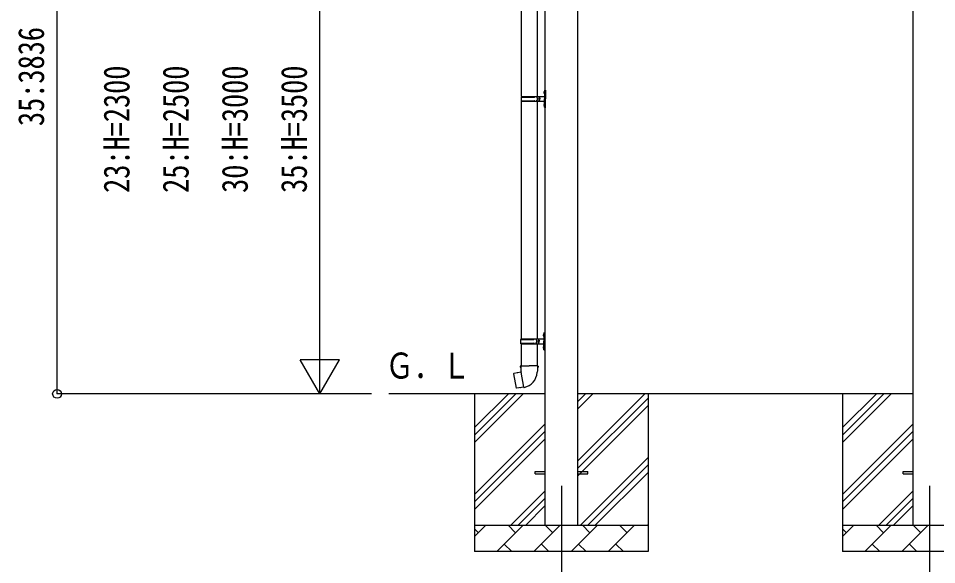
# Model space of a CAD drawing. Units: millimetres, scale not verified. Extents: x -12615 to 12615, y -8910 to 8910.
# Drawn here: x -4029 to -535, y -5632 to -3553 of the extents above; entities that cross this region are included whole.
import ezdxf
from ezdxf.enums import TextEntityAlignment as Align

# ---------------------------------------------------------------- set-up
doc = ezdxf.new("R2010")
doc.units = ezdxf.units.MM
doc.header["$LTSCALE"] = 40
for name, color, linetype in [('0-3_YKK_12', 2, 'Continuous'), ('0-4_YKK_13', 4, 'Continuous'), ('0-5_YKK_A1', 4, 'Continuous'), ('0-6_YKK_D', 6, 'Continuous')]:
    doc.layers.add(name, color=color, linetype=linetype)
doc.styles.add('ＭＳ ゴシック', font='')
doc.styles.get('ＭＳ ゴシック').set_extended_font_data('MS Gothic')

msp = doc.modelspace()

# ---------------------------------------------------------------- linework, layer by layer
at = {"layer": '0-3_YKK_12'}
for p, q in [((-1962.46, -5332.18), (-1962.46, -5832.18)), ((-562.46, -5332.18), (-562.46, -5832.18))]:
    msp.add_line(p, q, dxfattribs=at)
at = {"layer": '0-4_YKK_13'}
for p, q in [((-2114.96, -2946.18), (-2114.96, -3850.68)), ((-2054.96, -2946.18), (-2054.96, -3850.68)), ((-2028.76, -3833.54), (-2026.72, -3834.53)), ((-2027.49, -3831.53), (-2026.86, -3831.53)), ((-2027.49, -3831.53), (-2027.49, -3839.83)), ((-2027.49, -3839.83), (-2026.86, -3839.83)), ((-2026.86, -3831.53), (-2026.86, -3839.83)), ((-2026.86, -3831.53), (-2026.46, -3831.93)), ((-2026.86, -3839.83), (-2026.46, -3839.43)), ((-2026.72, -3834.53), (-2026.11, -3835.68)), ((-2026.46, -3827.68), (-2023.46, -3826.18)), ((-2026.46, -3827.68), (-2026.46, -3859.68)), ((-2026.46, -3831.93), (-2026.46, -3839.43)), ((-2023.46, -3826.18), (-2023.46, -3859.68)), ((-2023.46, -3826.18), (-2022.46, -3826.18)), ((-2022.46, -3826.18), (-2022.46, -3859.68)), ((-2115.46, -3852.68), (-2065.13, -3852.68)), ((-2115.46, -3866.68), (-2065.13, -3866.68)), ((-2114.96, -3868.68), (-2114.96, -4773.18)), ((-2114.46, -3850.68), (-2028.46, -3850.68)), ((-2114.46, -3850.68), (-2114.46, -3852.68)), ((-2114.46, -3868.68), (-2114.46, -3866.68)), ((-2114.46, -3868.68), (-2028.46, -3868.68)), ((-2055.46, -3850.68), (-2055.46, -3855.18)), ((-2055.46, -3855.18), (-2053.46, -3855.18)), ((-2055.46, -3868.68), (-2055.46, -3864.18)), ((-2055.46, -3864.18), (-2053.46, -3864.18)), ((-2054.96, -3868.68), (-2054.96, -4773.18)), ((-2053.46, -3855.18), (-2053.46, -3859.68)), ((-2053.46, -3864.18), (-2053.46, -3859.68)), ((-2047.46, -3850.68), (-2047.46, -3859.68)), ((-2047.46, -3855.18), (-2044.46, -3855.18)), ((-2047.46, -3868.68), (-2047.46, -3859.68)), ((-2047.46, -3864.18), (-2044.46, -3864.18)), ((-2044.46, -3855.18), (-2044.46, -3859.68)), ((-2044.46, -3864.18), (-2044.46, -3859.68)), ((-2026.46, -3891.68), (-2026.46, -3859.68)), ((-2023.46, -3893.18), (-2023.46, -3859.68)), ((-2022.46, -3893.18), (-2022.46, -3859.68)), ((-2028.76, -3881.54), (-2026.72, -3882.53)), ((-2027.49, -3879.53), (-2026.86, -3879.53)), ((-2027.49, -3879.53), (-2027.49, -3887.83)), ((-2027.49, -3887.83), (-2026.86, -3887.83)), ((-2026.86, -3879.53), (-2026.86, -3887.83)), ((-2026.86, -3879.53), (-2026.46, -3879.93)), ((-2026.86, -3887.83), (-2026.46, -3887.43)), ((-2026.72, -3882.53), (-2026.11, -3883.68)), ((-2026.46, -3879.93), (-2026.46, -3887.43)), ((-2026.46, -3891.68), (-2023.46, -3893.18)), ((-2023.46, -3893.18), (-2022.46, -3893.18)), ((-2028.96, -4750.18), (-2025.96, -4748.68)), ((-2028.96, -4750.18), (-2028.96, -4782.18)), ((-2025.96, -4748.68), (-2025.96, -4782.18)), ((-2025.96, -4748.68), (-2024.96, -4748.68)), ((-2024.96, -4748.68), (-2024.96, -4782.18)), ((-2117.96, -4775.18), (-2067.63, -4775.18)), ((-2116.96, -4773.18), (-2030.96, -4773.18)), ((-2116.96, -4773.18), (-2116.96, -4775.18)), ((-2057.96, -4773.18), (-2057.96, -4777.68)), ((-2057.96, -4777.68), (-2055.96, -4777.68)), ((-2055.96, -4777.68), (-2055.96, -4782.18)), ((-2055.96, -4786.68), (-2055.96, -4782.18)), ((-2049.96, -4773.18), (-2049.96, -4782.18)), ((-2049.96, -4777.68), (-2046.96, -4777.68)), ((-2049.96, -4791.18), (-2049.96, -4782.18)), ((-2046.96, -4777.68), (-2046.96, -4782.18)), ((-2046.96, -4786.68), (-2046.96, -4782.18)), ((-2031.26, -4756.04), (-2029.22, -4757.03)), ((-2029.99, -4754.03), (-2029.36, -4754.03)), ((-2029.99, -4754.03), (-2029.99, -4762.33)), ((-2029.99, -4762.33), (-2029.36, -4762.33)), ((-2029.36, -4754.03), (-2029.36, -4762.33)), ((-2029.36, -4754.03), (-2028.96, -4754.43)), ((-2029.36, -4762.33), (-2028.96, -4761.93)), ((-2029.22, -4757.03), (-2028.61, -4758.18)), ((-2028.96, -4754.43), (-2028.96, -4761.93)), ((-2028.96, -4814.18), (-2028.96, -4782.18)), ((-2025.96, -4815.68), (-2025.96, -4782.18)), ((-2024.96, -4815.68), (-2024.96, -4782.18)), ((-2117.96, -4789.18), (-2067.63, -4789.18)), ((-2116.96, -4791.18), (-2116.96, -4789.18)), ((-2116.96, -4791.18), (-2030.96, -4791.18)), ((-2114.96, -4791.18), (-2114.96, -4876.11)), ((-2057.96, -4791.18), (-2057.96, -4786.68)), ((-2057.96, -4786.68), (-2055.96, -4786.68)), ((-2054.96, -4791.18), (-2054.96, -4876.11)), ((-2049.96, -4786.68), (-2046.96, -4786.68)), ((-2031.26, -4804.04), (-2029.22, -4805.03)), ((-2029.99, -4802.03), (-2029.36, -4802.03)), ((-2029.99, -4802.03), (-2029.99, -4810.33)), ((-2029.99, -4810.33), (-2029.36, -4810.33)), ((-2029.36, -4802.03), (-2029.36, -4810.33)), ((-2029.36, -4802.03), (-2028.96, -4802.43)), ((-2029.36, -4810.33), (-2028.96, -4809.93)), ((-2029.22, -4805.03), (-2028.61, -4806.18)), ((-2028.96, -4802.43), (-2028.96, -4809.93)), ((-2028.96, -4814.18), (-2025.96, -4815.68)), ((-2025.96, -4815.68), (-2024.96, -4815.68)), ((-2116.81, -4876.11), (-2118.96, -4876.89)), ((-2118.96, -4876.89), (-2118.96, -4880.51)), ((-2118.96, -4880.51), (-2116.72, -4881.33)), ((-2116.81, -4876.11), (-2084.96, -4876.11)), ((-2116.81, -4876.11), (-2116.72, -4881.33)), ((-2116.72, -4881.33), (-2116.46, -4896.11)), ((-2053.11, -4876.11), (-2084.96, -4876.11)), ((-2050.96, -4880.51), (-2053.2, -4881.33)), ((-2053.11, -4876.11), (-2050.96, -4876.89)), ((-2050.96, -4876.89), (-2050.96, -4880.51)), ((-2143.42, -4904.56), (-2144.23, -4905.73)), ((-2144.23, -4905.73), (-2134.61, -4960.29)), ((-2115.55, -4899.31), (-2143.42, -4904.56)), ((-2130.68, -4901.96), (-2130.89, -4902.2)), ((-2116.46, -4896.11), (-2115.11, -4898.11)), ((-2105.2, -4956.61), (-2115.33, -4899.13)), ((-2115.31, -4898.31), (-2115.31, -4899.02)), ((-2115.11, -4898.11), (-2115.14, -4898.12)), ((-2054.77, -4898.05), (-2054.85, -4900.21)), ((-2053.46, -4896.11), (-2054.77, -4898.05)), ((-2120.59, -4959.2), (-2120.87, -4959.05)), ((-2104.9, -4957.37), (-2105.14, -4956.71)), ((-2062.46, -5277.68), (-2024.96, -5277.68)), ((-2062.46, -5286.68), (-2062.46, -5277.68)), ((-2062.46, -5286.68), (-2024.96, -5286.68)), ((-1899.96, -5277.68), (-1862.46, -5277.68)), ((-1899.96, -5286.68), (-1862.46, -5286.68)), ((-1862.46, -5286.68), (-1862.46, -5277.68)), ((-662.46, -5277.68), (-624.96, -5277.68)), ((-662.46, -5286.68), (-662.46, -5277.68)), ((-662.46, -5286.68), (-624.96, -5286.68))]:
    msp.add_line(p, q, dxfattribs=at)
for points in [[(-2028.76, -3837.83), (-2026.72, -3836.83), (-2026.11, -3835.68)], [(-2028.76, -3885.83), (-2026.72, -3884.83), (-2026.11, -3883.68)], [(-2031.26, -4760.33), (-2029.22, -4759.33), (-2028.61, -4758.18)], [(-2031.26, -4808.33), (-2029.22, -4807.33), (-2028.61, -4806.18)], [(-2053.11, -4876.11), (-2053.2, -4881.33), (-2053.46, -4896.11)], [(-2128.43, -4901.74), (-2128.71, -4901.59), (-2130.68, -4901.96)], [(-2105.47, -4956.51), (-2133.45, -4961.11), (-2134.61, -4960.29)], [(-2118.4, -4958.64), (-2118.61, -4958.88), (-2120.59, -4959.2)]]:
    msp.add_lwpolyline(points, dxfattribs=at)
for centre, radius, start, end in [((-2023.16, -3835.68), 6, 136.21765, 223.78235), ((-2066.71, -3859.68), 49.25, 171.82876, 180.00002), ((-2066.71, -3859.68), 49.25, 180.00002, 188.17127), ((-2065.13, -3850.68), 2, 270, 359.99998), ((-2065.13, -3868.68), 2, 0.00005, 90.00004), ((-2028.46, -3848.68), 2, 270, 359.99998), ((-2028.46, -3870.68), 2, 0.00005, 90.00004), ((-2023.16, -3883.68), 6, 136.21765, 223.78235), ((-2069.21, -4782.18), 49.25, 171.82876, 180.00002), ((-2069.21, -4782.18), 49.25, 180.00002, 188.17127), ((-2067.63, -4773.18), 2, 270, 359.99998), ((-2025.66, -4758.18), 6, 136.21765, 223.78235), ((-2030.96, -4771.18), 2, 270, 359.99998), ((-2067.63, -4791.18), 2, 0.00005, 90.00004), ((-2025.66, -4806.18), 6, 136.21765, 223.78235), ((-2030.96, -4793.18), 2, 0.00005, 90.00004), ((-2115.61, -4899.02), 0.3, 280.66842, 0), ((-2115.11, -4898.31), 0.2, 100, 180), ((-2115.11, -4898.11), 60.3, 279.96938, 358), ((-2105.42, -4956.81), 0.3, 20, 99.33158), ((-2104.71, -4957.3), 0.2, 200, 279.96938)]:
    msp.add_arc(centre, radius, start, end, dxfattribs=at)
at = {"layer": '0-5_YKK_A1'}
for p, q in [((-624.96, -2638.02), (-624.96, -5482.18)), ((-2024.96, -2684.68), (-2024.96, -5482.18)), ((-1899.96, -5482.18), (-1899.96, -2684.68)), ((-2024.96, -4982.18), (-2619.12, -4982.18)), ((-2292.46, -4982.18), (-2292.46, -5582.18)), ((-2292.46, -5167.23), (-2107.41, -4982.18)), ((-2292.46, -5138.95), (-2135.7, -4982.18)), ((-2292.46, -5110.67), (-2163.98, -4982.18)), ((-624.96, -4982.18), (-1899.96, -4982.18)), ((-1899.96, -5237.28), (-1644.86, -4982.18)), ((-1899.96, -5039.29), (-1842.85, -4982.18)), ((-1899.96, -5011.01), (-1871.14, -4982.18)), ((-1632.46, -4982.18), (-1632.46, -5582.18)), ((-892.46, -4982.18), (-892.46, -5582.18)), ((-892.46, -5167.23), (-707.41, -4982.18)), ((-892.46, -5138.95), (-735.7, -4982.18)), ((-892.46, -5110.67), (-763.98, -4982.18)), ((-1899.96, -5265.57), (-1632.46, -4998.07)), ((-1899.96, -5293.85), (-1632.46, -5026.35)), ((-2292.46, -5365.22), (-2024.96, -5097.72)), ((-892.46, -5365.22), (-624.96, -5097.72)), ((-2292.46, -5393.51), (-2024.96, -5126.01)), ((-892.46, -5393.51), (-624.96, -5126.01)), ((-2292.46, -5421.79), (-2024.96, -5154.29)), ((-892.46, -5421.79), (-624.96, -5154.29)), ((-1890.3, -5482.18), (-1632.46, -5224.34)), ((-1862.02, -5482.18), (-1632.46, -5252.62)), ((-1833.74, -5482.18), (-1632.46, -5280.91)), ((-2154.86, -5482.18), (-2024.96, -5352.28)), ((-754.86, -5482.18), (-624.96, -5352.28)), ((-2126.58, -5482.18), (-2024.96, -5380.57)), ((-2098.29, -5482.18), (-2024.96, -5408.85)), ((-726.58, -5482.18), (-624.96, -5380.57)), ((-698.29, -5482.18), (-624.96, -5408.85)), ((-2292.46, -5482.18), (-1632.46, -5482.18)), ((-2292.46, -5525.08), (-2249.57, -5482.18)), ((-2208.15, -5582.18), (-2108.15, -5482.18)), ((-2136.7, -5510.74), (-2165.25, -5482.18)), ((-2066.73, -5582.18), (-1966.73, -5482.18)), ((-1995.28, -5510.74), (-2023.83, -5482.18)), ((-1925.3, -5582.18), (-1825.3, -5482.18)), ((-1853.86, -5510.74), (-1882.41, -5482.18)), ((-1783.88, -5582.18), (-1683.88, -5482.18)), ((-1712.44, -5510.74), (-1740.99, -5482.18)), ((-1635.75, -5482.18), (-1632.46, -5478.9)), ((-892.46, -5482.18), (-232.46, -5482.18)), ((-892.46, -5525.08), (-849.57, -5482.18)), ((-808.15, -5582.18), (-708.15, -5482.18)), ((-736.7, -5510.74), (-765.25, -5482.18)), ((-666.73, -5582.18), (-566.73, -5482.18)), ((-595.28, -5510.74), (-623.83, -5482.18)), ((-2278.12, -5510.74), (-2292.46, -5496.4)), ((-878.12, -5510.74), (-892.46, -5496.4)), ((-2179.59, -5553.63), (-2151.04, -5582.18)), ((-2038.17, -5553.63), (-2009.62, -5582.18)), ((-1896.75, -5553.63), (-1868.2, -5582.18)), ((-1755.33, -5553.63), (-1726.78, -5582.18)), ((-779.59, -5553.63), (-751.04, -5582.18)), ((-638.17, -5553.63), (-609.62, -5582.18)), ((-1632.46, -5582.18), (-2292.46, -5582.18)), ((-232.46, -5582.18), (-892.46, -5582.18))]:
    msp.add_line(p, q, dxfattribs=at)
at = {"layer": '0-6_YKK_D'}
for p, q in [((-3881.07, -4982.18), (-3881.07, -2346.24)), ((-2881.07, -4832.18), (-2881.07, -2832.18)), ((-2881.07, -4982.18), (-2881.07, -4722.38)), ((-2881.07, -4982.18), (-2956.07, -4852.28)), ((-2806.07, -4852.28), (-2956.07, -4852.28)), ((-2881.07, -4982.18), (-2806.07, -4852.28)), ((-2685.1, -4982.18), (-3882.07, -4982.18)), ((-2685.1, -4982.18), (-2882.07, -4982.18))]:
    msp.add_line(p, q, dxfattribs=at)
msp.add_circle((-3881.07, -4982.18), 17, dxfattribs=at)

# ---------------------------------------------------------------- texts
at = {"layer": '0-5_YKK_A1', "style": 'ＭＳ ゴシック', "width": 0.8}
msp.add_text('Ｇ．Ｌ', height=98.97, dxfattribs=at).set_placement((-2632.03, -4953.73), align=Align.BOTTOM_LEFT)
at = {"layer": '0-6_YKK_D', "style": 'ＭＳ ゴシック', "width": 0.8}
for s, p in [('35:3836', (-3901.07, -3963.01)), ('23:H=2300', (-3576.07, -4217.38)), ('25:H=2500', (-3351.07, -4217.38)), ('30:H=3000', (-3126.07, -4217.38)), ('35:H=3500', (-2901.07, -4217.38))]:
    msp.add_text(s, height=98.97, rotation=90, dxfattribs=at).set_placement(p, align=Align.BOTTOM_LEFT)

doc.saveas('drawing.dxf')
